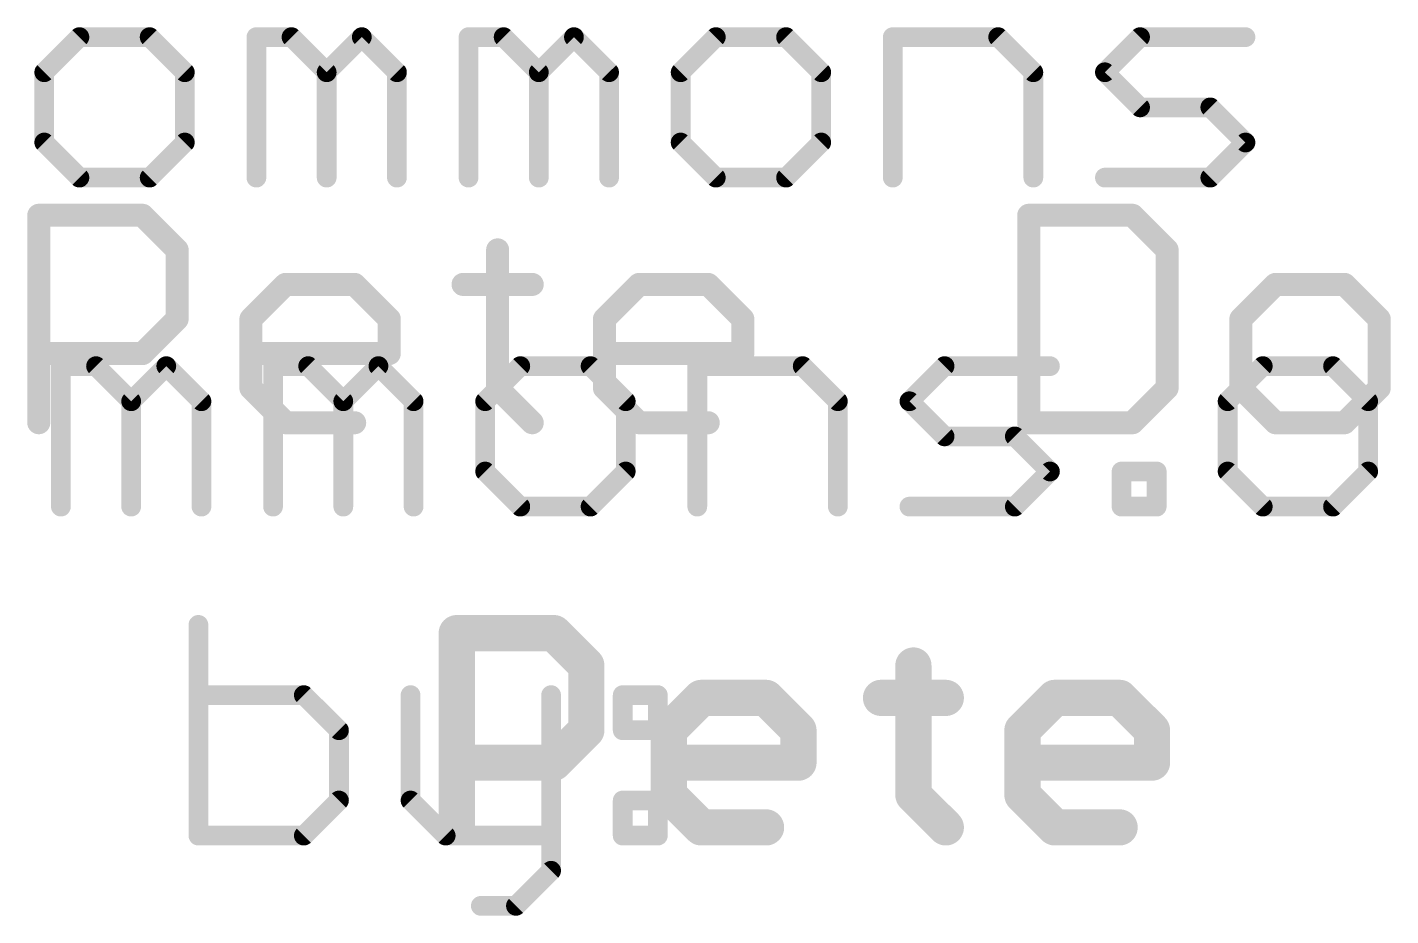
# Model space of a CAD drawing. Extents: x -26 to 81, y -15 to 33.
# Drawn here: x 18.42 to 28.94, y -14.51 to -7.65 of the extents above; entities that cross this region are included whole.
import ezdxf

# ---------------------------------------------------------------- set-up
doc = ezdxf.new("R2010")
doc.units = 0
doc.layers.add('27', color=253, linetype='CONTINUOUS')
doc.layers.add('51', color=53, linetype='CONTINUOUS')

msp = doc.modelspace()

# ---------------------------------------------------------------- linework, layer by layer
at = {"layer": '27', "const_width": 0.1778}
for points in [[(18.5039, -10.7061), (18.5039, -9.1045)], [(18.5039, -9.1045), (19.3047, -9.1045)], [(19.3047, -9.1045), (19.5716, -9.3715)], [(26.144, -9.1045), (26.144, -10.7061)], [(26.9447, -9.1045), (26.144, -9.1045)], [(27.2117, -9.3715), (26.9447, -9.1045)], [(19.5716, -9.3715), (19.5716, -9.9053)], [(22.0451, -9.3715), (22.0451, -10.4392)], [(27.2117, -10.4392), (27.2117, -9.3715)], [(20.1411, -9.9053), (20.408, -9.6384)], [(20.408, -9.6384), (20.9418, -9.6384)], [(20.9418, -9.6384), (21.2088, -9.9053)], [(21.7782, -9.6384), (22.3121, -9.6384)], [(22.8697, -9.9053), (23.1366, -9.6384)], [(23.1366, -9.6384), (23.6704, -9.6384)], [(23.6704, -9.6384), (23.9374, -9.9053)], [(28.048, -9.6384), (27.7811, -9.9053)], [(28.5819, -9.6384), (28.048, -9.6384)], [(28.8488, -9.9053), (28.5819, -9.6384)], [(19.5716, -9.9053), (19.3047, -10.1722)], [(20.1411, -10.4392), (20.1411, -9.9053)], [(21.2088, -9.9053), (21.2088, -10.1722)], [(22.8697, -10.4392), (22.8697, -9.9053)], [(23.9374, -9.9053), (23.9374, -10.1722)], [(27.7811, -9.9053), (27.7811, -10.4392)], [(28.8488, -10.4392), (28.8488, -9.9053)], [(19.3047, -10.1722), (18.5039, -10.1722)], [(21.2088, -10.1722), (20.1411, -10.1722)], [(23.9374, -10.1722), (22.8697, -10.1722)], [(20.408, -10.7061), (20.1411, -10.4392)], [(22.0451, -10.4392), (22.3121, -10.7061)], [(23.1366, -10.7061), (22.8697, -10.4392)], [(26.9447, -10.7061), (27.2117, -10.4392)], [(27.7811, -10.4392), (28.048, -10.7061)], [(28.5819, -10.7061), (28.8488, -10.4392)], [(20.9418, -10.7061), (20.408, -10.7061)], [(23.6704, -10.7061), (23.1366, -10.7061)], [(26.144, -10.7061), (26.9447, -10.7061)], [(28.048, -10.7061), (28.5819, -10.7061)]]:
    msp.add_lwpolyline(points, dxfattribs=at)
at = {"layer": '27', "const_width": 0.0889}
for points in [[(18.5484, -9.1045, 1), (18.4595, -9.1045)], [(18.5039, -9.0601, 1), (18.5039, -9.149)], [(19.3361, -9.0731, 1), (19.2733, -9.136)], [(19.3047, -9.149, 1), (19.3047, -9.0601)], [(26.1884, -9.1045, 1), (26.0995, -9.1045)], [(26.144, -9.0601, 1), (26.144, -9.149)], [(26.9762, -9.0731, 1), (26.9133, -9.136)], [(26.9447, -9.149, 1), (26.9447, -9.0601)], [(19.6161, -9.3715, 1), (19.5272, -9.3715)], [(19.5402, -9.4029, 1), (19.603, -9.34)], [(22.0896, -9.3715, 1), (22.0007, -9.3715)], [(27.2561, -9.3715, 1), (27.1672, -9.3715)], [(27.1802, -9.4029, 1), (27.2431, -9.34)], [(20.408, -9.5939, 1), (20.408, -9.6828)], [(20.4394, -9.6698, 1), (20.3766, -9.607)], [(20.9733, -9.607, 1), (20.9104, -9.6698)], [(20.9418, -9.6828, 1), (20.9418, -9.5939)], [(21.7782, -9.5939, 1), (21.7782, -9.6828)], [(22.3121, -9.6828, 1), (22.3121, -9.5939)], [(23.1366, -9.5939, 1), (23.1366, -9.6828)], [(23.168, -9.6698, 1), (23.1051, -9.607)], [(23.7019, -9.607, 1), (23.639, -9.6698)], [(23.6704, -9.6828, 1), (23.6704, -9.5939)], [(28.048, -9.5939, 1), (28.048, -9.6828)], [(28.0795, -9.6698, 1), (28.0166, -9.607)], [(28.6133, -9.607, 1), (28.5505, -9.6698)], [(28.5819, -9.6828, 1), (28.5819, -9.5939)], [(19.5272, -9.9053, 1), (19.6161, -9.9053)], [(19.603, -9.9367, 1), (19.5402, -9.8739)], [(20.1855, -9.9053, 1), (20.0966, -9.9053)], [(20.1096, -9.8739, 1), (20.1725, -9.9367)], [(21.2532, -9.9053, 1), (21.1643, -9.9053)], [(21.1773, -9.9367, 1), (21.2402, -9.8739)], [(22.9141, -9.9053, 1), (22.8252, -9.9053)], [(22.8382, -9.8739, 1), (22.9011, -9.9367)], [(23.9818, -9.9053, 1), (23.8929, -9.9053)], [(23.9059, -9.9367, 1), (23.9688, -9.8739)], [(27.8256, -9.9053, 1), (27.7367, -9.9053)], [(27.7497, -9.8739, 1), (27.8125, -9.9367)], [(28.8933, -9.9053, 1), (28.8044, -9.9053)], [(28.8174, -9.9367, 1), (28.8803, -9.8739)], [(18.5039, -10.1278, 1), (18.5039, -10.2167)], [(19.2733, -10.1408, 1), (19.3361, -10.2037)], [(19.3047, -10.2167, 1), (19.3047, -10.1278)], [(20.1411, -10.1278, 1), (20.1411, -10.2167)], [(21.2088, -10.2167, 1), (21.2088, -10.1278)], [(22.8697, -10.1278, 1), (22.8697, -10.2167)], [(23.9374, -10.2167, 1), (23.9374, -10.1278)], [(21.1643, -10.1722, 1), (21.2532, -10.1722)], [(23.8929, -10.1722, 1), (23.9818, -10.1722)], [(20.1725, -10.4077, 1), (20.1096, -10.4706)], [(20.0966, -10.4392, 1), (20.1855, -10.4392)], [(22.0766, -10.4077, 1), (22.0137, -10.4706)], [(22.0007, -10.4392, 1), (22.0896, -10.4392)], [(22.9011, -10.4077, 1), (22.8382, -10.4706)], [(22.8252, -10.4392, 1), (22.9141, -10.4392)], [(27.1672, -10.4392, 1), (27.2561, -10.4392)], [(27.2431, -10.4706, 1), (27.1802, -10.4077)], [(27.8125, -10.4077, 1), (27.7497, -10.4706)], [(27.7367, -10.4392, 1), (27.8256, -10.4392)], [(28.8044, -10.4392, 1), (28.8933, -10.4392)], [(28.8803, -10.4706, 1), (28.8174, -10.4077)], [(20.408, -10.6617, 1), (20.408, -10.7506)], [(20.9418, -10.7506, 1), (20.9418, -10.6617)], [(23.1366, -10.6617, 1), (23.1366, -10.7506)], [(23.6704, -10.7506, 1), (23.6704, -10.6617)], [(26.144, -10.6617, 1), (26.144, -10.7506)], [(26.9447, -10.7506, 1), (26.9447, -10.6617)], [(28.048, -10.6617, 1), (28.048, -10.7506)], [(28.5819, -10.7506, 1), (28.5819, -10.6617)], [(18.4595, -10.7061, 1), (18.5484, -10.7061)], [(20.3766, -10.7375, 1), (20.4394, -10.6747)], [(22.2806, -10.7375, 1), (22.3435, -10.6747)], [(23.1051, -10.7375, 1), (23.168, -10.6747)], [(26.0995, -10.7061, 1), (26.1884, -10.7061)], [(26.9133, -10.6747, 1), (26.9762, -10.7375)], [(28.0166, -10.7375, 1), (28.0795, -10.6747)], [(28.5505, -10.6747, 1), (28.6133, -10.7375)]]:
    msp.add_lwpolyline(points, format="xyb", dxfattribs=at)
at = {"layer": '51'}
for points, const_width in [([(18.8174, -7.7291), (18.5462, -8.0003)], 0.1524), ([(19.3597, -7.7291), (18.8174, -7.7291)], 0.1524), ([(19.6309, -8.0003), (19.3597, -7.7291)], 0.1524), ([(20.1834, -8.8138), (20.1834, -7.7291)], 0.1524), ([(20.1834, -7.7291), (20.4545, -7.7291)], 0.1524), ([(20.4545, -7.7291), (20.7257, -8.0003)], 0.1524), ([(20.7257, -8.0003), (20.9968, -7.7291)], 0.1524), ([(20.9968, -7.7291), (21.268, -8.0003)], 0.1524), ([(21.8205, -8.8138), (21.8205, -7.7291)], 0.1524), ([(21.8205, -7.7291), (22.0917, -7.7291)], 0.1524), ([(22.0917, -7.7291), (22.3628, -8.0003)], 0.1524), ([(22.3628, -8.0003), (22.634, -7.7291)], 0.1524), ([(22.634, -7.7291), (22.9052, -8.0003)], 0.1524), ([(23.7288, -7.7291), (23.4577, -8.0003)], 0.1524), ([(24.2712, -7.7291), (23.7288, -7.7291)], 0.1524), ([(24.5423, -8.0003), (24.2712, -7.7291)], 0.1524), ([(25.0948, -8.8138), (25.0948, -7.7291)], 0.1524), ([(25.0948, -7.7291), (25.9083, -7.7291)], 0.1524), ([(25.9083, -7.7291), (26.1795, -8.0003)], 0.1524), ([(26.732, -8.0003), (27.0031, -7.7291)], 0.1524), ([(27.0031, -7.7291), (27.8166, -7.7291)], 0.1524), ([(18.5462, -8.0003), (18.5462, -8.5426)], 0.1524), ([(19.6309, -8.5426), (19.6309, -8.0003)], 0.1524), ([(20.7257, -8.0003), (20.7257, -8.8138)], 0.1524), ([(21.268, -8.0003), (21.268, -8.8138)], 0.1524), ([(22.3628, -8.0003), (22.3628, -8.8138)], 0.1524), ([(22.9052, -8.0003), (22.9052, -8.8138)], 0.1524), ([(23.4577, -8.0003), (23.4577, -8.5426)], 0.1524), ([(24.5423, -8.5426), (24.5423, -8.0003)], 0.1524), ([(26.1795, -8.0003), (26.1795, -8.8138)], 0.1524), ([(27.0031, -8.2715), (26.732, -8.0003)], 0.1524), ([(27.5455, -8.2715), (27.0031, -8.2715)], 0.1524), ([(27.8166, -8.5426), (27.5455, -8.2715)], 0.1524), ([(18.5462, -8.5426), (18.8174, -8.8138)], 0.1524), ([(19.3597, -8.8138), (19.6309, -8.5426)], 0.1524), ([(23.4577, -8.5426), (23.7288, -8.8138)], 0.1524), ([(24.2712, -8.8138), (24.5423, -8.5426)], 0.1524), ([(27.5455, -8.8138), (27.8166, -8.5426)], 0.1524), ([(18.8174, -8.8138), (19.3597, -8.8138)], 0.1524), ([(23.7288, -8.8138), (24.2712, -8.8138)], 0.1524), ([(26.732, -8.8138), (27.5455, -8.8138)], 0.1524), ([(18.6746, -11.3538), (18.6746, -10.2691)], 0.1524), ([(18.6746, -10.2691), (18.9458, -10.2691)], 0.1524), ([(18.9458, -10.2691), (19.2169, -10.5403)], 0.1524), ([(19.2169, -10.5403), (19.4881, -10.2691)], 0.1524), ([(19.4881, -10.2691), (19.7593, -10.5403)], 0.1524), ([(20.3118, -11.3538), (20.3118, -10.2691)], 0.1524), ([(20.3118, -10.2691), (20.5829, -10.2691)], 0.1524), ([(20.5829, -10.2691), (20.8541, -10.5403)], 0.1524), ([(20.8541, -10.5403), (21.1253, -10.2691)], 0.1524), ([(21.1253, -10.2691), (21.3964, -10.5403)], 0.1524), ([(22.2201, -10.2691), (21.9489, -10.5403)], 0.1524), ([(22.7624, -10.2691), (22.2201, -10.2691)], 0.1524), ([(23.0336, -10.5403), (22.7624, -10.2691)], 0.1524), ([(23.5861, -11.3538), (23.5861, -10.2691)], 0.1524), ([(23.5861, -10.2691), (24.3996, -10.2691)], 0.1524), ([(24.3996, -10.2691), (24.6707, -10.5403)], 0.1524), ([(25.2232, -10.5403), (25.4944, -10.2691)], 0.1524), ([(25.4944, -10.2691), (26.3079, -10.2691)], 0.1524), ([(27.9501, -10.2691), (27.679, -10.5403)], 0.1524), ([(28.4925, -10.2691), (27.9501, -10.2691)], 0.1524), ([(28.7636, -10.5403), (28.4925, -10.2691)], 0.1524), ([(19.2169, -10.5403), (19.2169, -11.3538)], 0.1524), ([(19.7593, -10.5403), (19.7593, -11.3538)], 0.1524), ([(20.8541, -10.5403), (20.8541, -11.3538)], 0.1524), ([(21.3964, -10.5403), (21.3964, -11.3538)], 0.1524), ([(21.9489, -10.5403), (21.9489, -11.0826)], 0.1524), ([(23.0336, -11.0826), (23.0336, -10.5403)], 0.1524), ([(24.6707, -10.5403), (24.6707, -11.3538)], 0.1524), ([(25.4944, -10.8115), (25.2232, -10.5403)], 0.1524), ([(27.679, -10.5403), (27.679, -11.0826)], 0.1524), ([(28.7636, -11.0826), (28.7636, -10.5403)], 0.1524), ([(26.0367, -10.8115), (25.4944, -10.8115)], 0.1524), ([(26.3079, -11.0826), (26.0367, -10.8115)], 0.1524), ([(21.9489, -11.0826), (22.2201, -11.3538)], 0.1524), ([(22.7624, -11.3538), (23.0336, -11.0826)], 0.1524), ([(26.0367, -11.3538), (26.3079, -11.0826)], 0.1524), ([(26.8604, -11.3538), (26.8604, -11.0826)], 0.1524), ([(26.8604, -11.0826), (27.1315, -11.0826)], 0.1524), ([(27.1315, -11.0826), (27.1315, -11.3538)], 0.1524), ([(27.679, -11.0826), (27.9501, -11.3538)], 0.1524), ([(28.4925, -11.3538), (28.7636, -11.0826)], 0.1524), ([(22.2201, -11.3538), (22.7624, -11.3538)], 0.1524), ([(25.2232, -11.3538), (26.0367, -11.3538)], 0.1524), ([(27.1315, -11.3538), (26.8604, -11.3538)], 0.1524), ([(27.9501, -11.3538), (28.4925, -11.3538)], 0.1524), ([(19.7359, -12.2668), (19.7359, -13.8938)], 0.1524), ([(21.7297, -13.8303), (21.7297, -12.3304)], 0.2794), ([(21.7297, -12.3304), (22.4796, -12.3304)], 0.2794), ([(22.4796, -12.3304), (22.7296, -12.5804)], 0.2794), ([(22.7296, -12.5804), (22.7296, -13.0804)], 0.2794), ([(25.254, -12.5804), (25.254, -13.5803)], 0.2794), ([(23.3669, -13.0804), (23.6168, -12.8304)], 0.2794), ([(23.6168, -12.8304), (24.1168, -12.8304)], 0.2794), ([(24.1168, -12.8304), (24.3668, -13.0804)], 0.2794), ([(25.004, -12.8304), (25.504, -12.8304)], 0.2794), ([(26.0954, -13.0804), (26.3454, -12.8304)], 0.2794), ([(26.3454, -12.8304), (26.8454, -12.8304)], 0.2794), ([(26.8454, -12.8304), (27.0954, -13.0804)], 0.2794), ([(20.5494, -12.8091), (19.7359, -12.8091)], 0.1524), ([(20.8206, -13.0803), (20.5494, -12.8091)], 0.1524), ([(21.3731, -12.8091), (21.3731, -13.6226)], 0.1524), ([(22.4578, -12.8091), (22.4578, -14.165)], 0.1524), ([(23.0103, -12.8091), (23.2814, -12.8091)], 0.1524), ([(23.0103, -13.0803), (23.0103, -12.8091)], 0.1524), ([(23.2814, -12.8091), (23.2814, -13.0803)], 0.1524), ([(22.7296, -13.0804), (22.4796, -13.3303)], 0.2794), ([(23.3669, -13.5803), (23.3669, -13.0804)], 0.2794), ([(24.3668, -13.0804), (24.3668, -13.3303)], 0.2794), ([(26.0954, -13.5803), (26.0954, -13.0804)], 0.2794), ([(27.0954, -13.0804), (27.0954, -13.3303)], 0.2794), ([(20.8206, -13.6226), (20.8206, -13.0803)], 0.1524), ([(23.2814, -13.0803), (23.0103, -13.0803)], 0.1524), ([(22.4796, -13.3303), (21.7297, -13.3303)], 0.2794), ([(24.3668, -13.3303), (23.3669, -13.3303)], 0.2794), ([(27.0954, -13.3303), (26.0954, -13.3303)], 0.2794), ([(23.6168, -13.8303), (23.3669, -13.5803)], 0.2794), ([(25.254, -13.5803), (25.504, -13.8303)], 0.2794), ([(26.3454, -13.8303), (26.0954, -13.5803)], 0.2794), ([(20.5494, -13.8938), (20.8206, -13.6226)], 0.1524), ([(21.3731, -13.6226), (21.6443, -13.8938)], 0.1524), ([(23.0103, -13.6226), (23.2814, -13.6226)], 0.1524), ([(23.0103, -13.8938), (23.0103, -13.6226)], 0.1524), ([(23.2814, -13.6226), (23.2814, -13.8938)], 0.1524), ([(24.1168, -13.8303), (23.6168, -13.8303)], 0.2794), ([(26.8454, -13.8303), (26.3454, -13.8303)], 0.2794), ([(19.7359, -13.8938), (20.5494, -13.8938)], 0.1524), ([(21.6443, -13.8938), (22.4578, -13.8938)], 0.1524), ([(23.2814, -13.8938), (23.0103, -13.8938)], 0.1524), ([(22.4578, -14.165), (22.1866, -14.4361)], 0.1524), ([(22.1866, -14.4361), (21.9154, -14.4361)], 0.1524)]:
    msp.add_lwpolyline(points, dxfattribs=dict(at, const_width=const_width))
for points, const_width in [([(18.8174, -7.691, 1), (18.8174, -7.7672)], 0.0762), ([(18.8443, -7.7561, 1), (18.7904, -7.7022)], 0.0762), ([(19.3866, -7.7022, 1), (19.3327, -7.7561)], 0.0762), ([(19.3597, -7.7672, 1), (19.3597, -7.691)], 0.0762), ([(20.2215, -7.7291, 1), (20.1453, -7.7291)], 0.0762), ([(20.1834, -7.691, 1), (20.1834, -7.7672)], 0.0762), ([(20.4815, -7.7022, 1), (20.4276, -7.7561)], 0.0762), ([(20.4545, -7.7672, 1), (20.4545, -7.691)], 0.0762), ([(21.0238, -7.7022, 1), (20.9699, -7.7561)], 0.0762), ([(21.0238, -7.7561, 1), (20.9699, -7.7022)], 0.0762), ([(21.8586, -7.7291, 1), (21.7824, -7.7291)], 0.0762), ([(21.8205, -7.691, 1), (21.8205, -7.7672)], 0.0762), ([(22.1186, -7.7022, 1), (22.0647, -7.7561)], 0.0762), ([(22.0917, -7.7672, 1), (22.0917, -7.691)], 0.0762), ([(22.6609, -7.7022, 1), (22.6071, -7.7561)], 0.0762), ([(22.6609, -7.7561, 1), (22.6071, -7.7022)], 0.0762), ([(23.7288, -7.691, 1), (23.7288, -7.7672)], 0.0762), ([(23.7558, -7.7561, 1), (23.7019, -7.7022)], 0.0762), ([(24.2981, -7.7022, 1), (24.2442, -7.7561)], 0.0762), ([(24.2712, -7.7672, 1), (24.2712, -7.691)], 0.0762), ([(25.1329, -7.7291, 1), (25.0567, -7.7291)], 0.0762), ([(25.0948, -7.691, 1), (25.0948, -7.7672)], 0.0762), ([(25.9353, -7.7022, 1), (25.8814, -7.7561)], 0.0762), ([(25.9083, -7.7672, 1), (25.9083, -7.691)], 0.0762), ([(27.0031, -7.691, 1), (27.0031, -7.7672)], 0.0762), ([(27.0301, -7.7561, 1), (26.9762, -7.7022)], 0.0762), ([(27.8166, -7.7672, 1), (27.8166, -7.691)], 0.0762), ([(18.5843, -8.0003, 1), (18.5081, -8.0003)], 0.0762), ([(18.5193, -7.9734, 1), (18.5731, -8.0272)], 0.0762), ([(19.669, -8.0003, 1), (19.5928, -8.0003)], 0.0762), ([(19.6039, -8.0272, 1), (19.6578, -7.9734)], 0.0762), ([(20.7638, -8.0003, 1), (20.6876, -8.0003)], 0.0762), ([(20.6987, -7.9734, 1), (20.7526, -8.0272)], 0.0762), ([(20.6987, -8.0272, 1), (20.7526, -7.9734)], 0.0762), ([(21.3061, -8.0003, 1), (21.2299, -8.0003)], 0.0762), ([(21.2411, -8.0272, 1), (21.295, -7.9734)], 0.0762), ([(22.4009, -8.0003, 1), (22.3247, -8.0003)], 0.0762), ([(22.3359, -7.9734, 1), (22.3898, -8.0272)], 0.0762), ([(22.3359, -8.0272, 1), (22.3898, -7.9734)], 0.0762), ([(22.9433, -8.0003, 1), (22.8671, -8.0003)], 0.0762), ([(22.8782, -8.0272, 1), (22.9321, -7.9734)], 0.0762), ([(23.4958, -8.0003, 1), (23.4196, -8.0003)], 0.0762), ([(23.4307, -7.9734, 1), (23.4846, -8.0272)], 0.0762), ([(24.5804, -8.0003, 1), (24.5042, -8.0003)], 0.0762), ([(24.5154, -8.0272, 1), (24.5693, -7.9734)], 0.0762), ([(26.2176, -8.0003, 1), (26.1414, -8.0003)], 0.0762), ([(26.1525, -8.0272, 1), (26.2064, -7.9734)], 0.0762), ([(26.7589, -7.9734, 1), (26.705, -8.0272)], 0.0762), ([(26.705, -7.9734, 1), (26.7589, -8.0272)], 0.0762), ([(27.0031, -8.2334, 1), (27.0031, -8.3096)], 0.0762), ([(26.9762, -8.2984, 1), (27.0301, -8.2445)], 0.0762), ([(27.5724, -8.2445, 1), (27.5185, -8.2984)], 0.0762), ([(27.5455, -8.3096, 1), (27.5455, -8.2334)], 0.0762), ([(18.5731, -8.5157, 1), (18.5193, -8.5696)], 0.0762), ([(18.5081, -8.5426, 1), (18.5843, -8.5426)], 0.0762), ([(19.5928, -8.5426, 1), (19.669, -8.5426)], 0.0762), ([(19.6578, -8.5696, 1), (19.6039, -8.5157)], 0.0762), ([(23.4846, -8.5157, 1), (23.4307, -8.5696)], 0.0762), ([(23.4196, -8.5426, 1), (23.4958, -8.5426)], 0.0762), ([(24.5042, -8.5426, 1), (24.5804, -8.5426)], 0.0762), ([(24.5693, -8.5696, 1), (24.5154, -8.5157)], 0.0762), ([(27.8436, -8.5696, 1), (27.7897, -8.5157)], 0.0762), ([(27.7897, -8.5696, 1), (27.8436, -8.5157)], 0.0762), ([(18.8174, -8.7757, 1), (18.8174, -8.8519)], 0.0762), ([(18.7904, -8.8407, 1), (18.8443, -8.7869)], 0.0762), ([(19.3327, -8.7869, 1), (19.3866, -8.8407)], 0.0762), ([(19.3597, -8.8519, 1), (19.3597, -8.7757)], 0.0762), ([(20.1453, -8.8138, 1), (20.2215, -8.8138)], 0.0762), ([(20.6876, -8.8138, 1), (20.7638, -8.8138)], 0.0762), ([(21.2299, -8.8138, 1), (21.3061, -8.8138)], 0.0762), ([(21.7824, -8.8138, 1), (21.8586, -8.8138)], 0.0762), ([(22.3247, -8.8138, 1), (22.4009, -8.8138)], 0.0762), ([(22.8671, -8.8138, 1), (22.9433, -8.8138)], 0.0762), ([(23.7288, -8.7757, 1), (23.7288, -8.8519)], 0.0762), ([(23.7019, -8.8407, 1), (23.7558, -8.7869)], 0.0762), ([(24.2442, -8.7869, 1), (24.2981, -8.8407)], 0.0762), ([(24.2712, -8.8519, 1), (24.2712, -8.7757)], 0.0762), ([(25.0567, -8.8138, 1), (25.1329, -8.8138)], 0.0762), ([(26.1414, -8.8138, 1), (26.2176, -8.8138)], 0.0762), ([(26.732, -8.7757, 1), (26.732, -8.8519)], 0.0762), ([(27.5185, -8.7869, 1), (27.5724, -8.8407)], 0.0762), ([(27.5455, -8.8519, 1), (27.5455, -8.7757)], 0.0762), ([(18.7127, -10.2691, 1), (18.6365, -10.2691)], 0.0762), ([(18.6746, -10.231, 1), (18.6746, -10.3072)], 0.0762), ([(18.9727, -10.2422, 1), (18.9188, -10.2961)], 0.0762), ([(18.9458, -10.3072, 1), (18.9458, -10.231)], 0.0762), ([(19.515, -10.2422, 1), (19.4612, -10.2961)], 0.0762), ([(19.515, -10.2961, 1), (19.4612, -10.2422)], 0.0762), ([(20.3499, -10.2691, 1), (20.2737, -10.2691)], 0.0762), ([(20.3118, -10.231, 1), (20.3118, -10.3072)], 0.0762), ([(20.6099, -10.2422, 1), (20.556, -10.2961)], 0.0762), ([(20.5829, -10.3072, 1), (20.5829, -10.231)], 0.0762), ([(21.1522, -10.2422, 1), (21.0983, -10.2961)], 0.0762), ([(21.1522, -10.2961, 1), (21.0983, -10.2422)], 0.0762), ([(22.2201, -10.231, 1), (22.2201, -10.3072)], 0.0762), ([(22.247, -10.2961, 1), (22.1931, -10.2422)], 0.0762), ([(22.7893, -10.2422, 1), (22.7355, -10.2961)], 0.0762), ([(22.7624, -10.3072, 1), (22.7624, -10.231)], 0.0762), ([(23.6242, -10.2691, 1), (23.548, -10.2691)], 0.0762), ([(23.5861, -10.231, 1), (23.5861, -10.3072)], 0.0762), ([(24.4265, -10.2422, 1), (24.3726, -10.2961)], 0.0762), ([(24.3996, -10.3072, 1), (24.3996, -10.231)], 0.0762), ([(25.4944, -10.231, 1), (25.4944, -10.3072)], 0.0762), ([(25.5213, -10.2961, 1), (25.4674, -10.2422)], 0.0762), ([(26.3079, -10.3072, 1), (26.3079, -10.231)], 0.0762), ([(27.9501, -10.231, 1), (27.9501, -10.3072)], 0.0762), ([(27.9771, -10.2961, 1), (27.9232, -10.2422)], 0.0762), ([(28.5194, -10.2422, 1), (28.4655, -10.2961)], 0.0762), ([(28.4925, -10.3072, 1), (28.4925, -10.231)], 0.0762), ([(19.255, -10.5403, 1), (19.1788, -10.5403)], 0.0762), ([(19.19, -10.5134, 1), (19.2439, -10.5672)], 0.0762), ([(19.19, -10.5672, 1), (19.2439, -10.5134)], 0.0762), ([(19.7974, -10.5403, 1), (19.7212, -10.5403)], 0.0762), ([(19.7323, -10.5672, 1), (19.7862, -10.5134)], 0.0762), ([(20.8922, -10.5403, 1), (20.816, -10.5403)], 0.0762), ([(20.8271, -10.5134, 1), (20.881, -10.5672)], 0.0762), ([(20.8271, -10.5672, 1), (20.881, -10.5134)], 0.0762), ([(21.4345, -10.5403, 1), (21.3583, -10.5403)], 0.0762), ([(21.3695, -10.5672, 1), (21.4234, -10.5134)], 0.0762), ([(21.987, -10.5403, 1), (21.9108, -10.5403)], 0.0762), ([(21.922, -10.5134, 1), (21.9759, -10.5672)], 0.0762), ([(23.0717, -10.5403, 1), (22.9955, -10.5403)], 0.0762), ([(23.0066, -10.5672, 1), (23.0605, -10.5134)], 0.0762), ([(24.7088, -10.5403, 1), (24.6326, -10.5403)], 0.0762), ([(24.6438, -10.5672, 1), (24.6977, -10.5134)], 0.0762), ([(25.2502, -10.5134, 1), (25.1963, -10.5672)], 0.0762), ([(25.1963, -10.5134, 1), (25.2502, -10.5672)], 0.0762), ([(27.7171, -10.5403, 1), (27.6409, -10.5403)], 0.0762), ([(27.652, -10.5134, 1), (27.7059, -10.5672)], 0.0762), ([(28.8017, -10.5403, 1), (28.7255, -10.5403)], 0.0762), ([(28.7367, -10.5672, 1), (28.7906, -10.5134)], 0.0762), ([(25.4944, -10.7734, 1), (25.4944, -10.8496)], 0.0762), ([(25.4674, -10.8384, 1), (25.5213, -10.7845)], 0.0762), ([(26.0637, -10.7845, 1), (26.0098, -10.8384)], 0.0762), ([(26.0367, -10.8496, 1), (26.0367, -10.7734)], 0.0762), ([(21.9759, -11.0557, 1), (21.922, -11.1096)], 0.0762), ([(21.9108, -11.0826, 1), (21.987, -11.0826)], 0.0762), ([(22.9955, -11.0826, 1), (23.0717, -11.0826)], 0.0762), ([(23.0605, -11.1096, 1), (23.0066, -11.0557)], 0.0762), ([(26.3348, -11.1096, 1), (26.2809, -11.0557)], 0.0762), ([(26.2809, -11.1096, 1), (26.3348, -11.0557)], 0.0762), ([(26.8985, -11.0826, 1), (26.8223, -11.0826)], 0.0762), ([(26.8604, -11.0445, 1), (26.8604, -11.1207)], 0.0762), ([(27.1696, -11.0826, 1), (27.0934, -11.0826)], 0.0762), ([(27.1315, -11.1207, 1), (27.1315, -11.0445)], 0.0762), ([(27.7059, -11.0557, 1), (27.652, -11.1096)], 0.0762), ([(27.6409, -11.0826, 1), (27.7171, -11.0826)], 0.0762), ([(28.7255, -11.0826, 1), (28.8017, -11.0826)], 0.0762), ([(28.7906, -11.1096, 1), (28.7367, -11.0557)], 0.0762), ([(18.6365, -11.3538, 1), (18.7127, -11.3538)], 0.0762), ([(19.1788, -11.3538, 1), (19.255, -11.3538)], 0.0762), ([(19.7212, -11.3538, 1), (19.7974, -11.3538)], 0.0762), ([(20.2737, -11.3538, 1), (20.3499, -11.3538)], 0.0762), ([(20.816, -11.3538, 1), (20.8922, -11.3538)], 0.0762), ([(21.3583, -11.3538, 1), (21.4345, -11.3538)], 0.0762), ([(22.2201, -11.3157, 1), (22.2201, -11.3919)], 0.0762), ([(22.1931, -11.3807, 1), (22.247, -11.3269)], 0.0762), ([(22.7355, -11.3269, 1), (22.7893, -11.3807)], 0.0762), ([(22.7624, -11.3919, 1), (22.7624, -11.3157)], 0.0762), ([(23.548, -11.3538, 1), (23.6242, -11.3538)], 0.0762), ([(24.6326, -11.3538, 1), (24.7088, -11.3538)], 0.0762), ([(25.2232, -11.3157, 1), (25.2232, -11.3919)], 0.0762), ([(26.0098, -11.3269, 1), (26.0637, -11.3807)], 0.0762), ([(26.0367, -11.3919, 1), (26.0367, -11.3157)], 0.0762), ([(26.8604, -11.3157, 1), (26.8604, -11.3919)], 0.0762), ([(26.8223, -11.3538, 1), (26.8985, -11.3538)], 0.0762), ([(27.0934, -11.3538, 1), (27.1696, -11.3538)], 0.0762), ([(27.1315, -11.3919, 1), (27.1315, -11.3157)], 0.0762), ([(27.9501, -11.3157, 1), (27.9501, -11.3919)], 0.0762), ([(27.9232, -11.3807, 1), (27.9771, -11.3269)], 0.0762), ([(28.4655, -11.3269, 1), (28.5194, -11.3807)], 0.0762), ([(28.4925, -11.3919, 1), (28.4925, -11.3157)], 0.0762), ([(19.774, -12.2668, 1), (19.6978, -12.2668)], 0.0762), ([(21.7297, -12.2606, 1), (21.7297, -12.4003)], 0.1397), ([(21.7995, -12.3304, 1), (21.6599, -12.3304)], 0.1397), ([(22.529, -12.281, 1), (22.4302, -12.3798)], 0.1397), ([(22.4796, -12.4003, 1), (22.4796, -12.2606)], 0.1397), ([(22.7995, -12.5804, 1), (22.6598, -12.5804)], 0.1397), ([(22.6802, -12.6298, 1), (22.779, -12.531)], 0.1397), ([(25.3238, -12.5804, 1), (25.1841, -12.5804)], 0.1397), ([(23.6168, -12.7605, 1), (23.6168, -12.9002)], 0.1397), ([(23.6662, -12.8798, 1), (23.5674, -12.781)], 0.1397), ([(24.1662, -12.781, 1), (24.0674, -12.8798)], 0.1397), ([(24.1168, -12.9002, 1), (24.1168, -12.7605)], 0.1397), ([(25.004, -12.7605, 1), (25.004, -12.9002)], 0.1397), ([(25.504, -12.9002, 1), (25.504, -12.7605)], 0.1397), ([(26.3454, -12.7605, 1), (26.3454, -12.9002)], 0.1397), ([(26.3948, -12.8798, 1), (26.296, -12.781)], 0.1397), ([(26.8948, -12.781, 1), (26.796, -12.8798)], 0.1397), ([(26.8454, -12.9002, 1), (26.8454, -12.7605)], 0.1397), ([(19.7359, -12.771, 1), (19.7359, -12.8472)], 0.0762), ([(20.5764, -12.7822, 1), (20.5225, -12.8361)], 0.0762), ([(20.5494, -12.8472, 1), (20.5494, -12.771)], 0.0762), ([(21.4112, -12.8091, 1), (21.335, -12.8091)], 0.0762), ([(22.4959, -12.8091, 1), (22.4197, -12.8091)], 0.0762), ([(23.0103, -12.771, 1), (23.0103, -12.8472)], 0.0762), ([(23.0484, -12.8091, 1), (22.9722, -12.8091)], 0.0762), ([(23.3195, -12.8091, 1), (23.2433, -12.8091)], 0.0762), ([(23.2814, -12.8472, 1), (23.2814, -12.771)], 0.0762), ([(22.779, -13.1298, 1), (22.6802, -13.031)], 0.1397), ([(23.4367, -13.0804, 1), (23.297, -13.0804)], 0.1397), ([(24.4366, -13.0804, 1), (24.2969, -13.0804)], 0.1397), ([(26.1653, -13.0804, 1), (26.0256, -13.0804)], 0.1397), ([(27.1652, -13.0804, 1), (27.0255, -13.0804)], 0.1397), ([(20.8587, -13.0803, 1), (20.7825, -13.0803)], 0.0762), ([(20.7937, -13.1072, 1), (20.8475, -13.0534)], 0.0762), ([(22.6598, -13.0804, 1), (22.7995, -13.0804)], 0.1397), ([(23.0103, -13.0422, 1), (23.0103, -13.1184)], 0.0762), ([(22.9722, -13.0803, 1), (23.0484, -13.0803)], 0.0762), ([(23.2433, -13.0803, 1), (23.3195, -13.0803)], 0.0762), ([(23.3175, -13.031, 1), (23.4162, -13.1298)], 0.1397), ([(23.2814, -13.1184, 1), (23.2814, -13.0422)], 0.0762), ([(24.3174, -13.1298, 1), (24.4162, -13.031)], 0.1397), ([(26.0461, -13.031, 1), (26.1448, -13.1298)], 0.1397), ([(27.046, -13.1298, 1), (27.1448, -13.031)], 0.1397), ([(21.7297, -13.2605, 1), (21.7297, -13.4002)], 0.1397), ([(22.4302, -13.2809, 1), (22.529, -13.3797)], 0.1397), ([(22.4796, -13.4002, 1), (22.4796, -13.2605)], 0.1397), ([(23.3669, -13.2605, 1), (23.3669, -13.4002)], 0.1397), ([(24.3668, -13.4002, 1), (24.3668, -13.2605)], 0.1397), ([(26.0954, -13.2605, 1), (26.0954, -13.4002)], 0.1397), ([(27.0954, -13.4002, 1), (27.0954, -13.2605)], 0.1397), ([(24.2969, -13.3303, 1), (24.4366, -13.3303)], 0.1397), ([(27.0255, -13.3303, 1), (27.1652, -13.3303)], 0.1397), ([(23.4162, -13.5309, 1), (23.3175, -13.6297)], 0.1397), ([(25.3034, -13.5309, 1), (25.2046, -13.6297)], 0.1397), ([(26.1448, -13.5309, 1), (26.0461, -13.6297)], 0.1397), ([(20.8475, -13.6496, 1), (20.7937, -13.5957)], 0.0762), ([(21.4, -13.5957, 1), (21.3462, -13.6496)], 0.0762), ([(23.0103, -13.5845, 1), (23.0103, -13.6607)], 0.0762), ([(23.0484, -13.6226, 1), (22.9722, -13.6226)], 0.0762), ([(23.3195, -13.6226, 1), (23.2433, -13.6226)], 0.0762), ([(23.297, -13.5803, 1), (23.4367, -13.5803)], 0.1397), ([(23.2814, -13.6607, 1), (23.2814, -13.5845)], 0.0762), ([(25.1841, -13.5803, 1), (25.3238, -13.5803)], 0.1397), ([(26.0256, -13.5803, 1), (26.1653, -13.5803)], 0.1397), ([(20.7825, -13.6226, 1), (20.8587, -13.6226)], 0.0762), ([(21.335, -13.6226, 1), (21.4112, -13.6226)], 0.0762), ([(21.6599, -13.8303, 1), (21.7995, -13.8303)], 0.1397), ([(23.6168, -13.7605, 1), (23.6168, -13.9002)], 0.1397), ([(23.5674, -13.8797, 1), (23.6662, -13.7809)], 0.1397), ([(24.1168, -13.9002, 1), (24.1168, -13.7605)], 0.1397), ([(25.4546, -13.8797, 1), (25.5534, -13.7809)], 0.1397), ([(26.3454, -13.7605, 1), (26.3454, -13.9002)], 0.1397), ([(26.296, -13.8797, 1), (26.3948, -13.7809)], 0.1397), ([(26.8454, -13.9002, 1), (26.8454, -13.7605)], 0.1397), ([(19.7359, -13.8557, 1), (19.7359, -13.9319)], 0.0762), ([(19.6978, -13.8938, 1), (19.774, -13.8938)], 0.0762), ([(20.5225, -13.8669, 1), (20.5764, -13.9207)], 0.0762), ([(20.5494, -13.9319, 1), (20.5494, -13.8557)], 0.0762), ([(21.6443, -13.8557, 1), (21.6443, -13.9319)], 0.0762), ([(21.6173, -13.9207, 1), (21.6712, -13.8669)], 0.0762), ([(22.4578, -13.9319, 1), (22.4578, -13.8557)], 0.0762), ([(23.0103, -13.8557, 1), (23.0103, -13.9319)], 0.0762), ([(22.9722, -13.8938, 1), (23.0484, -13.8938)], 0.0762), ([(23.2433, -13.8938, 1), (23.3195, -13.8938)], 0.0762), ([(23.2814, -13.9319, 1), (23.2814, -13.8557)], 0.0762), ([(22.4847, -14.1919, 1), (22.4308, -14.138)], 0.0762), ([(22.4197, -14.165, 1), (22.4959, -14.165)], 0.0762), ([(21.9154, -14.398, 1), (21.9154, -14.4742)], 0.0762), ([(22.1597, -14.4092, 1), (22.2135, -14.4631)], 0.0762), ([(22.1866, -14.4742, 1), (22.1866, -14.398)], 0.0762)]:
    msp.add_lwpolyline(points, format="xyb", dxfattribs=dict(at, const_width=const_width))

doc.saveas('drawing.dxf')
